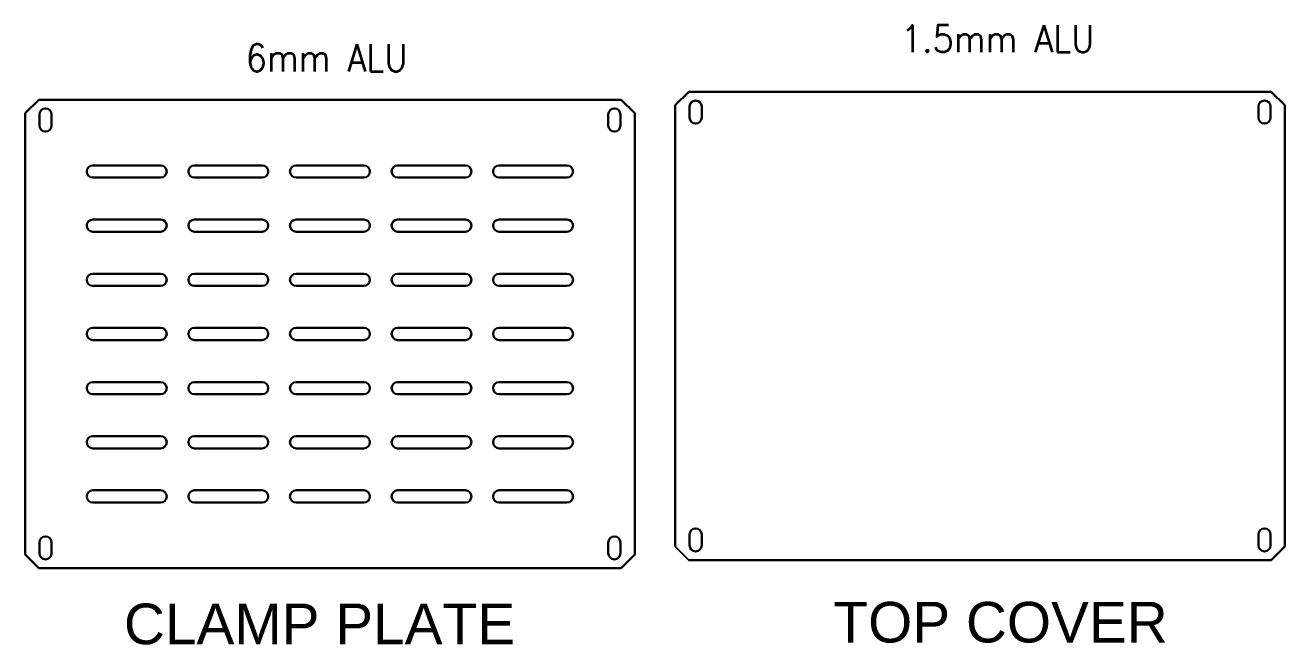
# Model space of a CAD drawing. Header units: millimetres. Extents: x 5 to 3562, y -58 to 420.
# Drawn here: x 5 to 935, y -50 to 408 of the extents above; entities that cross this region are included whole.
import ezdxf

# ---------------------------------------------------------------- set-up
doc = ezdxf.new("R2010")
doc.units = ezdxf.units.MM
doc.layers.get('0').update_dxf_attribs({"lineweight": 25, "true_color": 0xffffff})
doc.styles.add('textstyle0', font='')
doc.styles.add('textstyle1', font='')
doc.styles.add('textstyle11', font='')
doc.styles.add('textstyle12', font='')
doc.styles.get('textstyle0').set_extended_font_data('Standard')
doc.styles.get('textstyle1').set_extended_font_data('Standard')
doc.styles.get('textstyle11').set_extended_font_data('Arial')
doc.styles.get('textstyle12').set_extended_font_data('Arial')

msp = doc.modelspace()

# ---------------------------------------------------------------- linework, layer by layer
at = {"color": 7, "linetype": 'Continuous', "lineweight": 30, "true_color": 0xffffff}
for p, q in [((495, 358.43), (485, 348.43)), ((495, 358.43), (925, 358.43)), ((935, 348.43), (925, 358.43)), ((15, 352.54), (5, 342.54)), ((15, 352.54), (445, 352.54)), ((455, 342.54), (445, 352.54)), ((485, 22.43), (485, 348.43)), ((495.5, 347.43), (495.5, 339.43)), ((504.5, 339.43), (504.5, 347.43)), ((915.5, 347.43), (915.5, 339.43)), ((924.5, 339.43), (924.5, 347.43)), ((935, 348.43), (935, 22.43)), ((5, 16.54), (5, 342.54)), ((15.5, 341.54), (15.5, 333.54)), ((24.5, 333.54), (24.5, 341.54)), ((435.5, 341.54), (435.5, 333.54)), ((444.5, 333.54), (444.5, 341.54)), ((455, 342.54), (455, 16.54)), ((55, 304.04), (105, 304.04)), ((130, 304.04), (180, 304.04)), ((205, 304.04), (255, 304.04)), ((280, 304.04), (330, 304.04)), ((355, 304.04), (405, 304.04)), ((105, 295.04), (55, 295.04)), ((180, 295.04), (130, 295.04)), ((255, 295.04), (205, 295.04)), ((330, 295.04), (280, 295.04)), ((405, 295.04), (355, 295.04)), ((55, 264.04), (105, 264.04)), ((130, 264.04), (180, 264.04)), ((205, 264.04), (255, 264.04)), ((330, 264.04), (280, 264.04)), ((355, 264.04), (405, 264.04)), ((105, 255.04), (55, 255.04)), ((180, 255.04), (130, 255.04)), ((255, 255.04), (205, 255.04)), ((330, 255.04), (280, 255.04)), ((405, 255.04), (355, 255.04)), ((55, 224.04), (105, 224.04)), ((130, 224.04), (180, 224.04)), ((205, 224.04), (255, 224.04)), ((280, 224.04), (330, 224.04)), ((355, 224.04), (405, 224.04)), ((105, 215.04), (55, 215.04)), ((180, 215.04), (130, 215.04)), ((255, 215.04), (205, 215.04)), ((330, 215.04), (280, 215.04)), ((405, 215.04), (355, 215.04)), ((55, 184.04), (105, 184.04)), ((130, 184.04), (180, 184.04)), ((205, 184.04), (255, 184.04)), ((280, 184.04), (330, 184.04)), ((355, 184.04), (405, 184.04)), ((105, 175.04), (55, 175.04)), ((180, 175.04), (130, 175.04)), ((255, 175.04), (205, 175.04)), ((330, 175.04), (280, 175.04)), ((405, 175.04), (355, 175.04)), ((55, 144.04), (105, 144.04)), ((130, 144.04), (180, 144.04)), ((205, 144.04), (255, 144.04)), ((280, 144.04), (330, 144.04)), ((355, 144.04), (405, 144.04)), ((105, 135.04), (55, 135.04)), ((180, 135.04), (130, 135.04)), ((255, 135.04), (205, 135.04)), ((330, 135.04), (280, 135.04)), ((405, 135.04), (355, 135.04)), ((55, 104.04), (105, 104.04)), ((130, 104.04), (180, 104.04)), ((205, 104.04), (255, 104.04)), ((280, 104.04), (330, 104.04)), ((355, 104.04), (405, 104.04)), ((105, 95.04), (55, 95.04)), ((180, 95.04), (130, 95.04)), ((255, 95.04), (205, 95.04)), ((330, 95.04), (280, 95.04)), ((405, 95.04), (355, 95.04)), ((55, 64.04), (105, 64.04)), ((130, 64.04), (180, 64.04)), ((205, 64.04), (255, 64.04)), ((280, 64.04), (330, 64.04)), ((355, 64.04), (405, 64.04)), ((105, 55.04), (55, 55.04)), ((180, 55.04), (130, 55.04)), ((255, 55.04), (205, 55.04)), ((330, 55.04), (280, 55.04)), ((405, 55.04), (355, 55.04)), ((495.5, 31.43), (495.5, 23.43)), ((504.5, 23.43), (504.5, 31.43)), ((915.5, 31.43), (915.5, 23.43)), ((924.5, 23.43), (924.5, 31.43)), ((15.5, 25.54), (15.5, 17.54)), ((24.5, 17.54), (24.5, 25.54)), ((435.5, 25.54), (435.5, 17.54)), ((444.5, 17.54), (444.5, 25.54)), ((925, 12.43), (935, 22.43)), ((5, 16.54), (15, 6.54)), ((445, 6.54), (455, 16.54)), ((925, 12.43), (495, 12.43)), ((445, 6.54), (15, 6.54))]:
    msp.add_line(p, q, dxfattribs=at)
msp.add_line((485, 22.43), (495, 12.43))
for centre, start, end in [((20, 341.54), 0, 180), ((440, 341.54), 0, 180), ((500, 347.43), 0, 180), ((920, 347.43), 0, 180), ((500, 339.43), 180, 0), ((920, 339.43), 180, 0), ((20, 333.54), 180, 0), ((440, 333.54), 180, 0), ((55, 299.54), 90, 270), ((105, 299.54), 270, 90), ((130, 299.54), 90, 270), ((180, 299.54), 270, 90), ((205, 299.54), 90, 270), ((255, 299.54), 270, 90), ((280, 299.54), 90, 270), ((330, 299.54), 270, 90), ((355, 299.54), 90, 270), ((405, 299.54), 270, 90), ((55, 259.54), 90, 270), ((105, 259.54), 270, 90), ((130, 259.54), 90, 270), ((180, 259.54), 270, 90), ((205, 259.54), 90, 270), ((255, 259.54), 270, 90), ((280, 259.54), 90, 270), ((330, 259.54), 270, 90), ((355, 259.54), 90, 270), ((405, 259.54), 270, 90), ((55, 219.54), 90, 270), ((105, 219.54), 270, 90), ((130, 219.54), 90, 270), ((180, 219.54), 270, 90), ((205, 219.54), 90, 270), ((255, 219.54), 270, 90), ((280, 219.54), 90, 270), ((330, 219.54), 270, 90), ((355, 219.54), 90, 270), ((405, 219.54), 270, 90), ((55, 179.54), 90, 270), ((105, 179.54), 270, 90), ((130, 179.54), 90, 270), ((180, 179.54), 270, 90), ((205, 179.54), 90, 270), ((255, 179.54), 270, 90), ((280, 179.54), 90, 270), ((330, 179.54), 270, 90), ((355, 179.54), 90, 270), ((405, 179.54), 270, 90), ((55, 139.54), 90, 270), ((105, 139.54), 270, 90), ((130, 139.54), 90, 270), ((180, 139.54), 270, 90), ((205, 139.54), 90, 270), ((255, 139.54), 270, 90), ((280, 139.54), 90, 270), ((330, 139.54), 270, 90), ((355, 139.54), 90, 270), ((405, 139.54), 270, 90), ((55, 99.54), 90, 270), ((105, 99.54), 270, 90), ((130, 99.54), 90, 270), ((180, 99.54), 270, 90), ((205, 99.54), 90, 270), ((255, 99.54), 270, 90), ((280, 99.54), 90, 270), ((330, 99.54), 270, 90), ((355, 99.54), 90, 270), ((405, 99.54), 270, 90), ((55, 59.54), 90, 270), ((105, 59.54), 270, 90), ((130, 59.54), 90, 270), ((180, 59.54), 270, 90), ((205, 59.54), 90, 270), ((255, 59.54), 270, 90), ((280, 59.54), 90, 270), ((330, 59.54), 270, 90), ((355, 59.54), 90, 270), ((405, 59.54), 270, 90), ((20, 25.54), 0, 180), ((440, 25.54), 0, 180), ((500, 31.43), 0, 180), ((920, 31.43), 0, 180), ((500, 23.43), 180, 0), ((920, 23.43), 180, 0), ((20, 17.54), 180, 0), ((440, 17.54), 180, 0)]:
    msp.add_arc(centre, 4.5, start, end, dxfattribs=at)

# ---------------------------------------------------------------- texts
at = {"attachment_point": 1}
for s, insert, char_height, style in [('1.5mm ALU', (651.55, 407.57), 20, 'textstyle1'), ('6mm ALU', (167.85, 393.46), 20, 'textstyle0'), ('\\H30;TOP COVER\\P', (601.76, -18.35), 1, 'textstyle12'), ('\\H30;CLAMP PLATE\\P', (77.92, -19.63), 1, 'textstyle11')]:
    msp.add_mtext(s, dxfattribs=dict(at, insert=insert, char_height=char_height, style=style))

doc.saveas('drawing.dxf')
